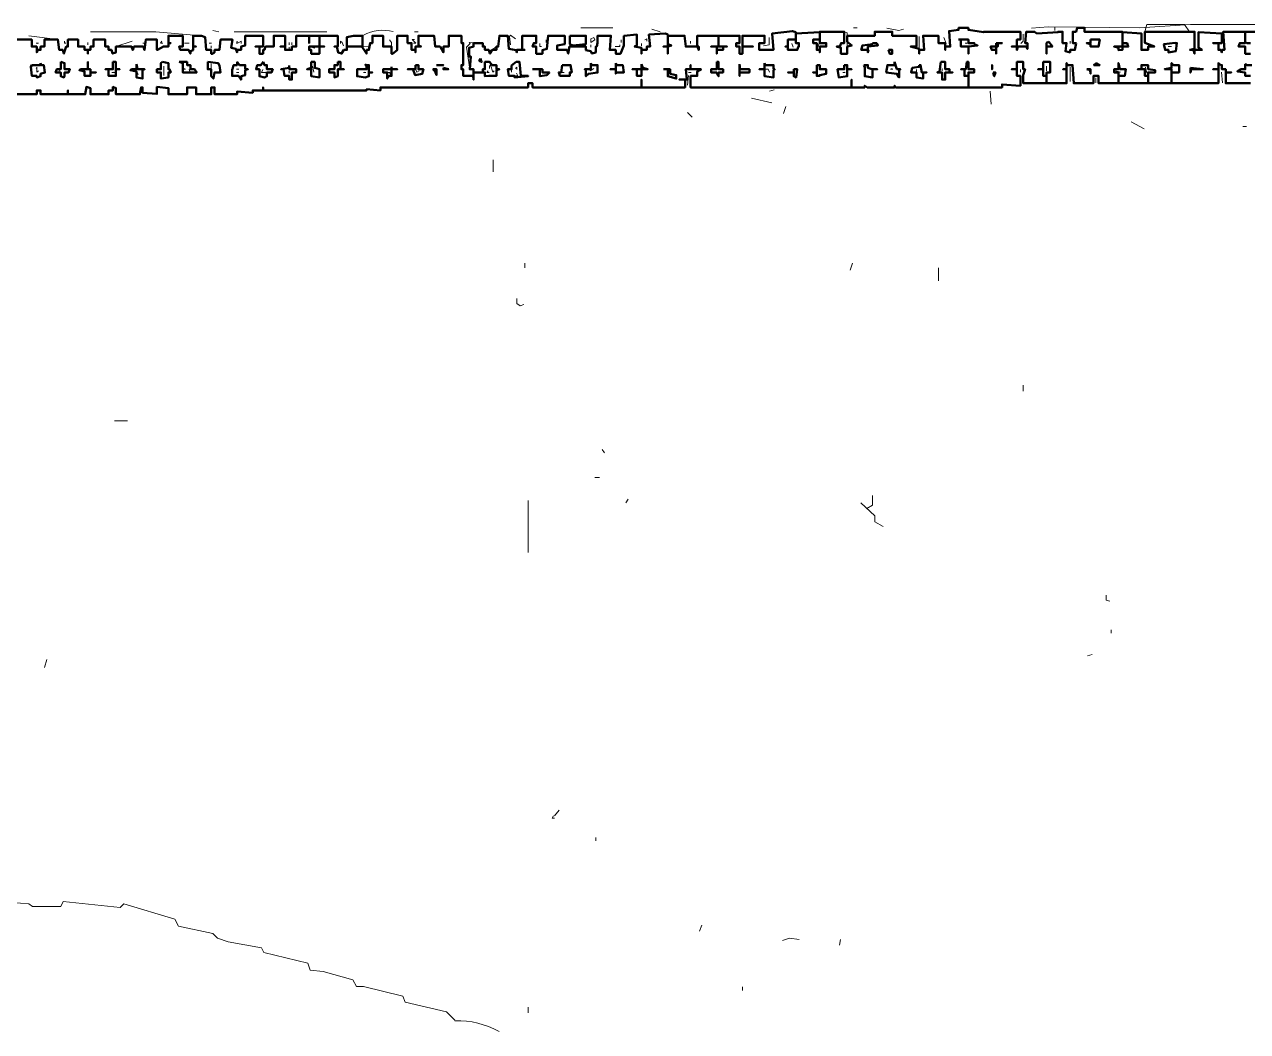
# Model space of a CAD drawing. Header units: metres. Extents: x 0.1 to 48.1, y 1.3 to 34.5.
# Drawn here: x 22.83 to 29.68, y 28.75 to 34.39 of the extents above; entities that cross this region are included whole.
import ezdxf

# ---------------------------------------------------------------- set-up
doc = ezdxf.new("R2010")
doc.units = ezdxf.units.M
for name, color, linetype, lineweight in [('P2D_GRAMMES', 7, 'Continuous', 18), ('P2D_MIKRA', 8, 'Continuous', 13), ('P2D_TOIXOI', 7, 'Continuous', 50), ('P2D_TOXA', 7, 'Continuous', 18)]:
    doc.layers.add(name, color=color, linetype=linetype, lineweight=lineweight)

msp = doc.modelspace()

# ---------------------------------------------------------------- linework, layer by layer
at = {"layer": 'P2D_GRAMMES'}
for p, q in [((24.00034, 34.35281), (24.518979, 34.35281)), ((25.941911, 34.373889), (26.12144, 34.373889)), ((22.850026, 34.330647), (23.012932, 34.309199)), ((23.428508, 34.299974), (23.337319, 34.270121)), ((24.71988, 34.330647), (24.71988, 34.306623)), ((24.71988, 34.270121), (24.75794, 34.26792)), ((25.446545, 34.25086), (25.469515, 34.270121)), ((25.48363, 34.305072), (25.482187, 34.291932)), ((25.330183, 34.104912), (25.316885, 34.104912)), ((26.899398, 33.980812), (27.012435, 33.954215)), ((25.64723, 31.726728), (25.64723, 31.434162))]:
    msp.add_line(p, q, dxfattribs=at)
for points in [[(23.195785, 34.35281), (23.561492, 34.35281), (23.817487, 34.330647)], [(27.418633, 34.35281), (27.435431, 34.346518), (27.435431, 34.253429)], [(28.468613, 34.373115), (28.561702, 34.379764), (29.073691, 34.373889), (29.359607, 34.393698), (29.971335, 34.393698)], [(29.352958, 34.35281), (29.326361, 34.393698), (29.113586, 34.393698), (29.103915, 34.35281)], [(23.488351, 34.28979), (23.495, 34.28979), (23.488351, 34.28979)], [(25.320209, 34.142654), (25.302819, 34.266728), (25.323534, 34.286675), (25.316885, 34.293325), (25.393129, 34.28979)], [(27.577443, 31.753325), (27.577443, 31.700131), (27.545828, 31.681235)], [(27.511126, 31.713429), (27.589966, 31.640288), (27.589966, 31.607042), (27.637461, 31.580445)], [(22.756937, 29.472644), (22.850026, 29.465995), (22.869974, 29.451282), (23.029555, 29.451282), (23.042853, 29.479293), (23.362016, 29.446047), (23.381963, 29.465995), (23.66788, 29.379555), (23.687827, 29.33966), (23.880654, 29.299764), (23.907251, 29.273168), (23.967094, 29.25322), (24.153272, 29.219974), (24.166571, 29.193377), (24.412592, 29.133534), (24.42589, 29.093639), (24.499031, 29.08699), (24.665262, 29.040445), (24.685209, 29.001851), (24.725105, 29.001851), (24.944529, 28.947356), (24.957827, 28.91411), (25.19055, 28.860916), (25.237094, 28.814372)], [(27.072277, 29.259869), (27.112173, 29.273168), (27.165366, 29.266518), (27.165366, 29.266518)]]:
    msp.add_lwpolyline(points, dxfattribs=at)
at = {"layer": 'P2D_MIKRA'}
for p, q in [((23.880654, 34.359817), (23.913901, 34.353168)), ((25.011021, 34.35281), (25.030969, 34.35281)), ((26.340864, 34.366466), (26.387408, 34.353168)), ((27.47123, 34.373889), (27.491178, 34.373889)), ((28.598471, 34.379764), (28.598471, 34.359817)), ((29.38176, 34.339869), (29.38176, 34.293325)), ((23.181024, 34.293325), (23.181024, 34.280026)), ((23.860707, 34.28979), (23.874005, 34.28979)), ((23.871896, 34.273377), (23.871896, 34.260079)), ((24.309333, 34.293325), (24.309333, 34.280026)), ((24.323629, 34.293325), (24.323629, 34.280026)), ((25.748902, 34.306623), (25.748902, 34.293325)), ((25.880564, 34.299974), (25.880564, 34.286675)), ((25.998291, 34.280026), (25.998291, 34.266728)), ((26.167984, 34.306623), (26.167984, 34.293325)), ((26.282082, 34.286675), (26.282082, 34.273377)), ((27.125471, 34.286675), (27.13212, 34.266728)), ((27.838727, 34.326571), (27.838727, 34.260079)), ((27.976571, 34.319921), (27.989869, 34.286675)), ((29.233272, 34.270121), (29.25322, 34.270121)), ((24.432539, 34.266728), (24.452487, 34.260079)), ((23.448455, 34.140393), (23.461754, 34.113796)), ((23.606462, 34.147042), (23.606462, 34.107147)), ((24.013639, 34.142654), (24.026937, 34.142654)), ((24.309333, 34.133743), (24.309333, 34.120445)), ((24.439188, 34.16034), (24.445838, 34.127094)), ((25.555081, 34.140393), (25.555081, 34.127094)), ((26.015052, 34.147042), (25.995105, 34.133743)), ((27.822982, 34.140393), (27.822982, 34.120445)), ((28.552717, 34.16034), (28.552717, 34.133743)), ((28.683985, 34.153691), (28.683985, 34.073901)), ((28.940707, 34.133743), (28.967304, 34.127094)), ((29.106937, 34.153691), (29.113586, 34.120445)), ((24.013639, 34.125013), (24.026937, 34.125013)), ((26.54699, 34.107147), (26.54034, 34.053953)), ((26.54699, 34.125013), (26.560288, 34.125013)), ((28.828335, 34.093848), (28.828335, 34.067251)), ((29.532487, 34.127094), (29.539136, 34.067251)), ((27.025733, 34.027356), (26.999136, 34.020707)), ((28.23589, 34.020707), (28.242539, 33.947565)), ((27.092225, 33.934267), (27.078927, 33.894372)), ((26.54034, 33.901021), (26.566937, 33.874424)), ((29.027147, 33.847827), (29.100288, 33.807932)), ((29.652173, 33.822154), (29.67212, 33.822154)), ((25.451611, 33.635052), (25.451611, 33.56856)), ((25.62829, 33.056571), (25.62829, 33.029974)), ((27.464581, 33.056571), (27.451283, 33.016675)), ((27.946764, 33.029974), (27.946764, 32.956832)), ((28.421652, 32.371702), (28.421652, 32.338455)), ((23.32877, 32.173095), (23.401911, 32.173095)), ((26.061597, 32.012644), (26.074895, 31.992696)), ((26.021702, 31.854171), (26.048298, 31.854171)), ((26.20788, 31.733377), (26.194581, 31.713429)), ((28.91411, 31.001963), (28.91411, 30.982016)), ((28.807723, 30.86233), (28.781126, 30.855681)), ((22.949764, 30.835733), (22.936466, 30.789188)), ((25.822225, 29.991283), (25.795628, 29.958037)), ((26.026191, 29.838351), (26.026191, 29.818403)), ((26.620131, 29.346309), (26.606832, 29.313063)), ((27.398089, 29.266518), (27.39144, 29.233272)), ((26.847833, 29.00055), (26.847833, 28.980602)), ((25.64723, 28.887513), (25.64723, 28.854267))]:
    msp.add_line(p, q, dxfattribs=at)
for points in [[(27.657408, 34.373115), (27.723901, 34.359817), (27.750497, 34.366466)], [(28.421652, 34.339869), (28.421652, 34.299974), (28.40877, 34.286675)], [(22.896571, 34.286675), (22.90322, 34.28979), (22.889921, 34.28979)], [(23.594738, 34.299974), (23.588089, 34.28979), (23.601387, 34.28979)], [(24.013639, 34.293325), (24.016572, 34.299974), (24.016572, 34.286675)], [(24.013639, 34.286675), (24.026937, 34.293325), (24.038621, 34.299974), (24.038621, 34.286675)], [(24.612068, 34.273377), (24.605419, 34.293325), (24.596395, 34.299974), (24.596395, 34.286675)], [(24.871387, 34.306623), (24.882541, 34.293325), (24.882541, 34.260079)], [(25.011021, 34.309199), (24.997723, 34.309199), (25.01767, 34.28979), (25.004372, 34.28979)], [(25.576204, 34.313272), (25.549607, 34.33322), (25.542958, 34.326571), (25.549607, 34.280026)], [(25.713436, 34.286675), (25.713436, 34.270121), (25.722487, 34.270121)], [(26.161995, 34.280026), (26.161995, 34.270121), (26.134738, 34.270121)], [(26.300969, 34.306623), (26.312051, 34.313272), (26.312051, 34.299974)], [(26.558131, 34.299974), (26.558131, 34.286675), (26.558131, 34.299974)], [(26.997528, 34.319921), (26.997528, 34.280026), (26.96589, 34.273377)], [(27.298351, 34.28979), (27.278403, 34.28979), (27.271754, 34.266728)], [(28.102906, 34.286675), (28.096257, 34.28979), (28.109555, 34.28979)], [(28.683985, 34.299974), (28.683985, 34.286675), (28.683985, 34.299974)], [(24.309333, 34.266728), (24.309333, 34.253429), (24.309333, 34.266728)], [(22.889921, 34.147042), (22.894354, 34.153691), (22.894354, 34.127094), (22.90322, 34.133743)], [(23.022906, 34.140393), (23.016257, 34.125013), (23.029555, 34.125013)], [(23.606462, 34.147042), (23.606462, 34.16034), (23.606462, 34.147042)], [(23.721073, 34.147042), (23.714424, 34.142654), (23.727723, 34.142654)], [(23.74767, 34.140393), (23.754319, 34.125013), (23.741021, 34.125013)], [(23.871896, 34.113796), (23.871896, 34.173639), (23.871896, 34.16034)], [(24.159921, 34.140393), (24.153272, 34.125013), (24.179869, 34.125013), (24.17322, 34.127094)], [(25.01767, 34.140393), (25.024319, 34.127094), (25.037618, 34.133743)], [(25.423272, 34.133743), (25.416623, 34.125013), (25.429921, 34.125013)], [(25.456518, 34.133743), (25.449869, 34.127094), (25.436571, 34.16699), (25.431861, 34.16034), (25.431861, 34.147042)], [(25.576204, 34.147042), (25.584956, 34.153691), (25.584956, 34.140393)], [(26.979188, 34.142654), (26.992487, 34.142654), (26.999136, 34.127094)], [(27.684005, 34.147042), (27.690654, 34.142654), (27.677356, 34.142654)], [(27.967282, 34.147042), (27.967282, 34.133743), (27.967282, 34.147042)], [(28.405754, 34.140393), (28.405754, 34.127094), (28.405754, 34.140393)], [(23.32212, 34.127094), (23.32877, 34.125013), (23.315471, 34.125013)], [(24.731754, 34.127094), (24.738403, 34.125013), (24.725105, 34.125013)], [(24.85144, 34.125013), (24.871387, 34.125013), (24.878037, 34.113796)], [(25.582853, 34.120445), (25.589503, 34.104912), (25.576204, 34.104912)], [(25.842173, 34.127094), (25.835524, 34.125013), (25.848822, 34.125013)], [(27.418037, 34.127094), (27.424686, 34.125013), (27.411387, 34.125013)], [(25.584956, 32.857094), (25.584956, 32.830497), (25.602801, 32.817199), (25.622749, 32.823848)], [(28.886035, 31.194791), (28.886035, 31.168194), (28.907461, 31.161545)], [(25.788979, 29.958037), (25.78233, 29.946498), (25.795628, 29.946498)]]:
    msp.add_lwpolyline(points, dxfattribs=at)
for points in [[(23.050206, 34.28979), (23.056152, 34.28979), (23.049503, 34.293325), (23.050206, 34.299974)], [(23.721073, 34.28979), (23.74767, 34.28979)], [(25.998291, 34.293325), (25.998291, 34.313272), (26.015052, 34.319921), (26.021702, 34.306623)]]:
    msp.add_lwpolyline(points, close=True, dxfattribs=at)
at = {"layer": 'P2D_TOIXOI'}
for points in [[(29.694497, 34.229304), (29.666319, 34.229304), (29.666319, 34.229304), (29.666319, 34.229304), (29.666319, 34.270121), (29.628901, 34.270121), (29.63555, 34.28979), (29.666319, 34.28979), (29.666319, 34.35281), (29.631804, 34.35281), (29.631804, 34.35281), (29.542461, 34.35281), (29.54911, 34.25086), (29.53542, 34.25086), (29.53542, 34.236806), (29.529162, 34.25086), (29.515286, 34.25086), (29.515286, 34.28979), (29.485995, 34.28979), (29.485995, 34.28979), (29.53542, 34.28979), (29.53542, 34.343194), (29.403532, 34.349843), (29.403532, 34.263403), (29.422775, 34.25086), (29.38176, 34.25086), (29.38176, 34.230157), (29.37623, 34.25086), (29.356283, 34.25086), (29.38176, 34.256754), (29.38176, 34.35281), (29.103915, 34.35281), (29.103915, 34.29), (29.156806, 34.270121), (29.121265, 34.270121), (29.121265, 34.25086), (29.083665, 34.25086), (29.083665, 34.28979), (29.083665, 34.28979), (29.083665, 34.343194), (28.978088, 34.349843), (28.978088, 34.28979), (29.003874, 34.28979), (29.010524, 34.270121), (28.978088, 34.270121), (28.978088, 34.25086), (28.977277, 34.25086), (28.955059, 34.250105), (28.955059, 34.263403), (28.930899, 34.270052), (28.930899, 34.270121), (28.978088, 34.270121), (28.978088, 34.35281), (28.828335, 34.35281), (28.828335, 34.35281), (28.764395, 34.35281), (28.764395, 34.373889), (28.724607, 34.373889), (28.717958, 34.35281), (28.699289, 34.35281), (28.699289, 34.28979), (28.717958, 34.28979), (28.711309, 34.25086), (28.683985, 34.25086), (28.683985, 34.236806), (28.658115, 34.243455), (28.664764, 34.28979), (28.642416, 34.28979), (28.642416, 34.35281), (28.61727, 34.35281), (28.61727, 34.349843), (28.498534, 34.343194), (28.485236, 34.35281), (28.438691, 34.35281), (28.432042, 34.28979), (28.44534, 34.28979), (28.44534, 34.256754), (28.438691, 34.270121), (28.392147, 34.270121), (28.386084, 34.250105), (28.386084, 34.270121), (28.356684, 34.270121), (28.356684, 34.270121), (28.386084, 34.270121), (28.386084, 34.309199), (28.405754, 34.309199), (28.405754, 34.35281), (28.199385, 34.35281), (28.199385, 34.349843), (28.114244, 34.363141), (28.114244, 34.373889), (28.059686, 34.373889), (28.059686, 34.363141), (28.006492, 34.356492), (28.013141, 34.270121), (27.984455, 34.270121), (27.984455, 34.25086), (27.984455, 34.25086), (27.984455, 34.28979), (27.946764, 34.28979), (27.946764, 34.330647), (27.860209, 34.330647), (27.866859, 34.25086), (27.838727, 34.25086), (27.838727, 34.229304), (27.838727, 34.229304), (27.838727, 34.256754), (27.790415, 34.270052), (27.790415, 34.270121), (27.822982, 34.270121), (27.822982, 34.330647), (27.687564, 34.330647), (27.687564, 34.35281), (27.589966, 34.35281), (27.589966, 34.330647), (27.435431, 34.330647), (27.435431, 34.296649), (27.461257, 34.276702), (27.435431, 34.270052), (27.435431, 34.229304), (27.400305, 34.229304), (27.400305, 34.263403), (27.375684, 34.270052), (27.375684, 34.270121), (27.394764, 34.270121), (27.401414, 34.28979), (27.418633, 34.28979), (27.418633, 34.35281), (27.281174, 34.35281), (27.281174, 34.28979), (27.317744, 34.28979), (27.317744, 34.270121), (27.317744, 34.270121), (27.317744, 34.270121), (27.281174, 34.270121), (27.281174, 34.236806), (27.281728, 34.25086), (27.265026, 34.25086), (27.265026, 34.28979), (27.244682, 34.28979), (27.244682, 34.309199), (27.281174, 34.309199), (27.281174, 34.349843), (27.146773, 34.343194), (27.146773, 34.28979), (27.16446, 34.28979), (27.16446, 34.270121), (27.162042, 34.270121), (27.155393, 34.25086), (27.103608, 34.25086), (27.103608, 34.25086), (27.103608, 34.25086), (27.103608, 34.270052), (27.088901, 34.270121), (27.103608, 34.270121), (27.103608, 34.309199), (27.146773, 34.309199), (27.146773, 34.349843), (27.128796, 34.356492), (27.015759, 34.343194), (27.022408, 34.25086), (26.94224, 34.25086), (26.94224, 34.28979), (26.972049, 34.28979), (26.972049, 34.330647), (26.847833, 34.330647), (26.847833, 34.270121), (26.907648, 34.270121), (26.907648, 34.270121), (26.847833, 34.270121), (26.847833, 34.229304), (26.832447, 34.229304), (26.832447, 34.270121), (26.813291, 34.270121), (26.813291, 34.28979), (26.832447, 34.28979), (26.832447, 34.330647), (26.714235, 34.330647), (26.714235, 34.270121), (26.762351, 34.270121), (26.762351, 34.270121), (26.739447, 34.270121), (26.739447, 34.25086), (26.704466, 34.25086), (26.704466, 34.229304), (26.704466, 34.229304), (26.704466, 34.270121), (26.67266, 34.270121), (26.67266, 34.270121), (26.714235, 34.270121), (26.714235, 34.330647), (26.595363, 34.330647), (26.595363, 34.270121), (26.603508, 34.270121), (26.603508, 34.250105), (26.596859, 34.270121), (26.558131, 34.270121), (26.558131, 34.270121), (26.530366, 34.270121), (26.523717, 34.330647), (26.43025, 34.330647), (26.43025, 34.283351), (26.450576, 34.276702), (26.43025, 34.270052), (26.43025, 34.229304), (26.43025, 34.229304), (26.43025, 34.270121), (26.405104, 34.270121), (26.405104, 34.270121), (26.43025, 34.270121), (26.43025, 34.336545), (26.41733, 34.343194), (26.324241, 34.336545), (26.33089, 34.270121), (26.312051, 34.270121), (26.312051, 34.25086), (26.282082, 34.25086), (26.282082, 34.229304), (26.282082, 34.229304), (26.282082, 34.263403), (26.24445, 34.270052), (26.257162, 34.276702), (26.257162, 34.336545), (26.184607, 34.329895), (26.184607, 34.276702), (26.16466, 34.229304), (26.138063, 34.229304), (26.138859, 34.243455), (26.138859, 34.25086), (26.104817, 34.25086), (26.111466, 34.330647), (26.036438, 34.330647), (26.036438, 34.29), (26.031675, 34.270121), (26.026191, 34.270121), (26.026191, 34.236806), (26.005079, 34.230157), (25.998429, 34.243455), (25.971104, 34.250105), (25.971104, 34.270121), (25.878743, 34.270121), (25.872094, 34.230157), (25.865445, 34.25086), (25.811045, 34.25086), (25.811045, 34.276702), (25.85291, 34.283351), (25.85291, 34.330647), (25.759058, 34.330647), (25.752408, 34.256754), (25.727343, 34.250105), (25.727343, 34.229304), (25.692753, 34.229304), (25.692753, 34.270121), (25.672618, 34.270121), (25.679267, 34.28979), (25.692753, 34.28979), (25.692753, 34.330647), (25.614823, 34.330647), (25.614823, 34.25086), (25.62829, 34.25086), (25.62829, 34.25086), (25.584956, 34.25086), (25.584956, 34.236806), (25.579529, 34.250105), (25.539634, 34.256754), (25.532984, 34.330647), (25.48644, 34.330647), (25.479791, 34.270121), (25.469515, 34.270121), (25.469515, 34.25086), (25.446545, 34.25086), (25.433246, 34.230157), (25.426597, 34.25086), (25.405609, 34.25086), (25.405609, 34.270121), (25.393129, 34.270121), (25.393129, 34.28979), (25.34172, 34.28979), (25.34172, 34.270052), (25.317043, 34.263403), (25.317043, 34.213503), (25.326859, 34.213503), (25.320209, 34.142654), (25.34172, 34.142654), (25.34172, 34.125013), (25.393129, 34.125013), (25.393129, 34.142654), (25.405609, 34.142654), (25.405609, 34.183524), (25.431861, 34.183524), (25.431861, 34.183613), (25.446545, 34.165763), (25.469515, 34.165763), (25.469515, 34.142654), (25.48644, 34.142654), (25.469515, 34.137068), (25.469515, 34.104912), (25.451611, 34.104912), (25.451611, 34.104912), (25.426597, 34.104912), (25.405609, 34.103822), (25.405609, 34.125013), (25.34172, 34.125013), (25.34172, 34.083874), (25.340157, 34.104912), (25.284094, 34.104912), (25.284094, 34.125013), (25.284094, 34.125013), (25.284094, 34.142654), (25.273665, 34.142654), (25.273665, 34.165763), (25.284094, 34.165763), (25.284094, 34.213503), (25.284094, 34.213503), (25.284094, 34.270121), (25.284094, 34.270121), (25.284094, 34.28979), (25.273665, 34.28979), (25.273665, 34.330647), (25.202856, 34.330647), (25.202856, 34.270121), (25.202856, 34.270121), (25.202856, 34.270121), (25.172753, 34.270121), (25.172753, 34.236806), (25.153979, 34.270121), (25.127382, 34.270121), (25.120733, 34.330647), (25.094136, 34.330647), (25.094136, 34.330647), (25.032631, 34.330647), (25.032631, 34.276702), (25.047592, 34.270121), (25.015395, 34.270121), (25.015395, 34.236806), (25.014346, 34.25086), (24.994398, 34.25086), (24.994398, 34.28979), (24.971531, 34.28979), (24.971531, 34.330647), (24.913721, 34.330647), (24.913721, 34.250105), (24.88801, 34.229304), (24.882541, 34.229304), (24.882541, 34.270121), (24.83493, 34.270121), (24.83493, 34.330647), (24.774974, 34.330647), (24.774974, 34.28979), (24.761675, 34.28979), (24.755026, 34.25086), (24.742493, 34.25086), (24.742493, 34.230157), (24.715131, 34.270121), (24.632088, 34.270121), (24.632088, 34.25086), (24.615393, 34.25086), (24.602094, 34.230157), (24.582147, 34.236806), (24.575497, 34.270121), (24.562322, 34.270121), (24.562322, 34.270121), (24.580953, 34.270121), (24.580953, 34.330647), (24.478289, 34.330647), (24.478289, 34.270121), (24.50557, 34.270121), (24.50557, 34.270121), (24.478289, 34.270121), (24.478289, 34.229304), (24.432223, 34.229304), (24.432223, 34.25086), (24.420167, 34.25086), (24.420167, 34.270121), (24.478289, 34.270121), (24.478289, 34.330647), (24.420167, 34.330647), (24.420167, 34.28979), (24.420167, 34.28979), (24.420167, 34.330647), (24.348023, 34.330647), (24.348023, 34.270121), (24.323629, 34.270121), (24.323629, 34.25086), (24.285518, 34.25086), (24.285518, 34.270121), (24.259532, 34.270121), (24.259532, 34.270121), (24.285518, 34.270121), (24.285518, 34.330647), (24.221635, 34.330647), (24.221635, 34.270121), (24.176545, 34.270121), (24.169895, 34.25086), (24.161818, 34.25086), (24.161818, 34.229304), (24.142121, 34.229304), (24.142121, 34.270121), (24.119512, 34.270121), (24.119512, 34.270121), (24.161818, 34.270121), (24.161818, 34.330647), (24.061877, 34.330647), (24.061877, 34.276702), (24.038621, 34.270052), (24.038621, 34.25086), (24.016572, 34.25086), (24.016572, 34.236806), (24.010314, 34.256754), (23.983717, 34.263403), (23.990366, 34.309199), (23.923874, 34.309199), (23.917225, 34.25086), (23.890628, 34.25086), (23.890628, 34.236806), (23.87733, 34.229304), (23.871896, 34.229304), (23.871896, 34.25086), (23.844084, 34.25086), (23.837435, 34.323246), (23.817487, 34.330647), (23.769528, 34.330647), (23.769528, 34.270121), (23.787185, 34.270121), (23.787185, 34.270121), (23.769528, 34.270121), (23.769528, 34.250105), (23.754957, 34.243455), (23.754957, 34.230157), (23.744346, 34.25086), (23.697801, 34.25086), (23.691152, 34.270121), (23.711864, 34.270121), (23.711864, 34.330647), (23.632028, 34.330647), (23.632028, 34.29), (23.644607, 34.28979), (23.632028, 34.28979), (23.632028, 34.270121), (23.604712, 34.270121), (23.571466, 34.25086), (23.567191, 34.25086), (23.567191, 34.309199), (23.504974, 34.309199), (23.498325, 34.250105), (23.491675, 34.270121), (23.438482, 34.270121), (23.431832, 34.250105), (23.425183, 34.270121), (23.355025, 34.270121), (23.355025, 34.270121), (23.337319, 34.270121), (23.337319, 34.236806), (23.318796, 34.230157), (23.312147, 34.25086), (23.296521, 34.25086), (23.296521, 34.270121), (23.277921, 34.270121), (23.277921, 34.309199), (23.212408, 34.309199), (23.212408, 34.270121), (23.194642, 34.270121), (23.194642, 34.25086), (23.181024, 34.25086), (23.181024, 34.229304), (23.181024, 34.229304), (23.181024, 34.25086), (23.161772, 34.25086), (23.161772, 34.270121), (23.12522, 34.270121), (23.12522, 34.309199), (23.06858, 34.309199), (23.06858, 34.270121), (23.059476, 34.270121), (23.046178, 34.230157), (23.039529, 34.25086), (23.019581, 34.25086), (23.012932, 34.309199), (22.936617, 34.309199), (22.936617, 34.270121), (22.915576, 34.270121), (22.915576, 34.25086), (22.899895, 34.25086), (22.894354, 34.236806), (22.894354, 34.270121), (22.866174, 34.270121), (22.866174, 34.309199), (22.778614, 34.309199)], [(29.808429, 34.35281), (29.666319, 34.35281), (29.666319, 34.296649), (29.675445, 34.28979), (29.694497, 34.28979)], [(22.778614, 34.002458), (22.894354, 34.002458), (22.894354, 34.023907), (22.915576, 34.023907), (22.915576, 34.002458), (23.06858, 34.002458), (23.06858, 34.023907), (23.06858, 34.023907), (23.06858, 34.002458), (23.165864, 34.002458), (23.172513, 34.043979), (23.194642, 34.03733), (23.194642, 34.002458), (23.296521, 34.002458), (23.296521, 34.023907), (23.321112, 34.023907), (23.321112, 34.043979), (23.337319, 34.03733), (23.337319, 34.002458), (23.471728, 34.002458), (23.478377, 34.040578), (23.487316, 34.040578), (23.487316, 34.010733), (23.567191, 34.004084), (23.567191, 34.043979), (23.632028, 34.03733), (23.632028, 34.002458), (23.736412, 34.002458), (23.736412, 34.040578), (23.769528, 34.040578), (23.769528, 34.040578), (23.787185, 34.040578), (23.787185, 34.002458), (23.871896, 34.002458), (23.871896, 34.040578), (23.890628, 34.040578), (23.890628, 34.002458), (24.016572, 34.002458), (24.016572, 34.017382), (24.104603, 34.010733), (24.104603, 34.023907), (24.161818, 34.023907), (24.161818, 34.040578), (24.161818, 34.040578), (24.161818, 34.023907), (24.420167, 34.023907), (24.420167, 34.023907), (24.742493, 34.023907), (24.742493, 34.030681), (24.82001, 34.024031), (24.82001, 34.040578), (25.64723, 34.040578), (25.64723, 34.063827), (25.672318, 34.063827), (25.672318, 34.040578), (26.282082, 34.040578), (26.282082, 34.084343), (26.282082, 34.084343), (26.282082, 34.040578), (26.52674, 34.040578), (26.52674, 34.084343), (26.494627, 34.084343), (26.494627, 34.084343), (26.537016, 34.084343), (26.530366, 34.142654), (26.558131, 34.142654), (26.558131, 34.165763), (26.558131, 34.165763), (26.558131, 34.142654), (26.616806, 34.142654), (26.595363, 34.130419), (26.595363, 34.104912), (26.595363, 34.104912), (26.595363, 34.104912), (26.558131, 34.104912), (26.558131, 34.040578), (27.459927, 34.040578), (27.459927, 34.083874), (27.459927, 34.077225), (27.459927, 34.040578), (27.53396, 34.040578), (27.53396, 34.050628), (27.547696, 34.040578), (27.701108, 34.040578), (27.701108, 34.050628), (27.707277, 34.040578), (27.74745, 34.040578), (27.74745, 34.040578), (27.984455, 34.040578), (27.984455, 34.040578), (28.114244, 34.040578), (28.114244, 34.104912), (28.092327, 34.104912), (28.092327, 34.125013), (28.092327, 34.125013), (28.092327, 34.142654), (28.072984, 34.142654), (28.072984, 34.142654), (28.099581, 34.142654), (28.10623, 34.183524), (28.114244, 34.183524), (28.114244, 34.142654), (28.147234, 34.142654), (28.147234, 34.125013), (28.114244, 34.125013), (28.114244, 34.040578), (28.303138, 34.040578), (28.303138, 34.057277), (28.405754, 34.050628), (28.405754, 34.104912), (28.386084, 34.104912), (28.386084, 34.142654), (28.356684, 34.142654), (28.356684, 34.142654), (28.386084, 34.142654), (28.386084, 34.183524), (28.421652, 34.183524), (28.421652, 34.142654), (28.432042, 34.142654), (28.421652, 34.110471), (28.421652, 34.063827), (28.552717, 34.063827), (28.552717, 34.104912), (28.533812, 34.104912), (28.533812, 34.142654), (28.505183, 34.142654), (28.505183, 34.142654), (28.533812, 34.142654), (28.533812, 34.183524), (28.573396, 34.183524), (28.573396, 34.142654), (28.573396, 34.142654), (28.573396, 34.125013), (28.552717, 34.125013), (28.552717, 34.063827), (28.664966, 34.063827), (28.664966, 34.142654), (28.644817, 34.142654), (28.664966, 34.143717), (28.664966, 34.176963), (28.671414, 34.165763), (28.69801, 34.165763), (28.70466, 34.063827), (28.81548, 34.063827), (28.81548, 34.104912), (28.844426, 34.104912), (28.844426, 34.063827), (28.955059, 34.063827), (28.955059, 34.125013), (28.930899, 34.125013), (28.930899, 34.142654), (28.955059, 34.142654), (28.955059, 34.176963), (28.963979, 34.142654), (28.997225, 34.142654), (28.990576, 34.104912), (28.955059, 34.104912), (28.955059, 34.063827), (29.121265, 34.063827), (29.121265, 34.104912), (29.103915, 34.104912), (29.103915, 34.142654), (29.063717, 34.142654), (29.083665, 34.143717), (29.083665, 34.165763), (29.121265, 34.165763), (29.121265, 34.143717), (29.161239, 34.137068), (29.161239, 34.125013), (29.121265, 34.125013), (29.121265, 34.063827), (29.253528, 34.063827), (29.253528, 34.142654), (29.214433, 34.142654), (29.214433, 34.143717), (29.253528, 34.150366), (29.253528, 34.176963), (29.263194, 34.165763), (29.295451, 34.165763), (29.295451, 34.125013), (29.253528, 34.125013), (29.253528, 34.063827), (29.515286, 34.063827), (29.515286, 34.142654), (29.485995, 34.142654), (29.485995, 34.142654), (29.515286, 34.142654), (29.515286, 34.176963), (29.529162, 34.165763), (29.53542, 34.165763), (29.53542, 34.142654), (29.556392, 34.142654), (29.556392, 34.125013), (29.587343, 34.125013), (29.587343, 34.125013), (29.556392, 34.125013), (29.556392, 34.063827), (29.694497, 34.063827)], [(29.694497, 34.104912), (29.666319, 34.104912), (29.666319, 34.12377), (29.622251, 34.130419), (29.642199, 34.142654), (29.666319, 34.142654), (29.666319, 34.170314), (29.675445, 34.165763), (29.702042, 34.165763)]]:
    msp.add_lwpolyline(points, dxfattribs=at)
for points in [[(24.668586, 34.330647), (24.632088, 34.323246), (24.632088, 34.270121), (24.71988, 34.270121), (24.71988, 34.330647)], [(25.880564, 34.330647), (25.880564, 34.283351), (25.898691, 34.276702), (25.971104, 34.283351), (25.971104, 34.330647)], [(27.577443, 34.28979), (27.60089, 34.28979), (27.607539, 34.276702), (27.551928, 34.270052), (27.551928, 34.236806), (27.554346, 34.25086), (27.51445, 34.25086), (27.521099, 34.276702), (27.577443, 34.283351)], [(28.059686, 34.309199), (28.114244, 34.309199), (28.114244, 34.28979), (28.147234, 34.28979), (28.147234, 34.283351), (28.166073, 34.276702), (28.114244, 34.270052), (28.114244, 34.229304), (28.114244, 34.229304), (28.114244, 34.270121), (28.072984, 34.270121), (28.072984, 34.309199), (28.059686, 34.309199)], [(28.269595, 34.28979), (28.303138, 34.28979), (28.303138, 34.28979), (28.27911, 34.28979), (28.27911, 34.270121), (28.269595, 34.270121), (28.269595, 34.229304), (28.269595, 34.229304), (28.269595, 34.25086), (28.245864, 34.25086), (28.239215, 34.270121), (28.269595, 34.270121)], [(28.565026, 34.296649), (28.584974, 34.270121), (28.552717, 34.270121), (28.552717, 34.229304), (28.552717, 34.229304), (28.552717, 34.29)], [(28.799411, 34.309199), (28.850942, 34.309199), (28.844293, 34.270121), (28.799411, 34.270121), (28.799411, 34.283351), (28.777801, 34.28979), (28.799411, 34.28979)], [(29.272946, 34.28979), (29.283141, 34.28979), (29.276492, 34.243455), (29.235489, 34.236806), (29.235489, 34.25086), (29.216649, 34.25086), (29.21, 34.283351), (29.272946, 34.29)], [(25.380052, 34.20356), (25.386702, 34.183613), (25.373403, 34.190262)], [(27.667382, 34.25086), (27.687564, 34.25086), (27.687564, 34.229304), (27.674031, 34.229304)], [(22.915576, 34.176963), (22.919843, 34.165763), (22.933141, 34.165763), (22.939791, 34.12377), (22.915576, 34.11712), (22.915576, 34.103822), (22.894354, 34.097173), (22.894354, 34.104912), (22.866649, 34.104912), (22.86, 34.157016), (22.866649, 34.165763), (22.915576, 34.165763)], [(23.028787, 34.183613), (23.050206, 34.176963), (23.050206, 34.142654), (23.079424, 34.142654), (23.072775, 34.125013), (23.050206, 34.125013), (23.050206, 34.103822), (23.046178, 34.097173), (23.028787, 34.103822), (23.028787, 34.125013), (22.999634, 34.125013), (23.006283, 34.142654), (23.028787, 34.142654)], [(23.181024, 34.183524), (23.181024, 34.183524), (23.181024, 34.142654), (23.194642, 34.142654), (23.194642, 34.125013), (23.225707, 34.125013), (23.225707, 34.125013), (23.194642, 34.125013), (23.194642, 34.104912), (23.161772, 34.104912), (23.161772, 34.130419), (23.132618, 34.137068), (23.139267, 34.142654), (23.181024, 34.142654)], [(23.321112, 34.183524), (23.337319, 34.183524), (23.337319, 34.143717), (23.358691, 34.142654), (23.337319, 34.142654), (23.337319, 34.104912), (23.296521, 34.104912), (23.296521, 34.143717), (23.278901, 34.142654), (23.321112, 34.142654)], [(23.452413, 34.170314), (23.458429, 34.142654), (23.498325, 34.142654), (23.487316, 34.137068), (23.487316, 34.090524), (23.452413, 34.097173), (23.452413, 34.130419), (23.418534, 34.137068), (23.425183, 34.142654), (23.452413, 34.142654)], [(23.598063, 34.183613), (23.632028, 34.176963), (23.632028, 34.142654), (23.637958, 34.142654), (23.644607, 34.125013), (23.632028, 34.125013), (23.632028, 34.097173), (23.589458, 34.090524), (23.589458, 34.125013), (23.567191, 34.125013), (23.567191, 34.142654), (23.589458, 34.142654), (23.589458, 34.176963)], [(23.691152, 34.183524), (23.736412, 34.183524), (23.736412, 34.165763), (23.754957, 34.165763), (23.754957, 34.142654), (23.777592, 34.142654), (23.79089, 34.125013), (23.769528, 34.125013), (23.769528, 34.125013), (23.711864, 34.125013), (23.711864, 34.176963)], [(23.851933, 34.183613), (23.910576, 34.176963), (23.917225, 34.163665), (23.923874, 34.125013), (23.890628, 34.125013), (23.883979, 34.090524), (23.871896, 34.103822), (23.871896, 34.142654), (23.851933, 34.142654), (23.851933, 34.142654), (23.851933, 34.142654)], [(24.016572, 34.183613), (24.030262, 34.165763), (24.061877, 34.165763), (24.061877, 34.142654), (24.076806, 34.142654), (24.061877, 34.137068), (24.061877, 34.110471), (24.038621, 34.103822), (24.038621, 34.083874), (24.023613, 34.104912), (23.988971, 34.104912), (23.988971, 34.142654), (23.990366, 34.142654), (23.997016, 34.165763), (24.016572, 34.165763)], [(24.163246, 34.183613), (24.169895, 34.165763), (24.184174, 34.165763), (24.184174, 34.142654), (24.21644, 34.142654), (24.209791, 34.125013), (24.184174, 34.125013), (24.184174, 34.103822), (24.169895, 34.097173), (24.142121, 34.103822), (24.142121, 34.142654), (24.123351, 34.142654), (24.13, 34.165763), (24.149948, 34.165763)], [(24.309333, 34.163665), (24.309529, 34.142654), (24.348023, 34.142654), (24.348023, 34.125013), (24.323629, 34.125013), (24.323629, 34.084343), (24.309333, 34.084343), (24.309333, 34.104912), (24.282932, 34.104912), (24.276283, 34.142654), (24.262984, 34.142654), (24.309333, 34.150366)], [(24.432223, 34.183524), (24.451985, 34.183524), (24.451985, 34.150366), (24.478289, 34.143717), (24.478289, 34.104912), (24.478289, 34.104912), (24.478289, 34.097173), (24.432223, 34.103822), (24.432223, 34.142654), (24.409267, 34.142654), (24.432223, 34.150366)], [(24.580953, 34.183524), (24.596395, 34.183524), (24.596395, 34.143717), (24.615393, 34.142654), (24.580953, 34.142654), (24.580953, 34.103822), (24.562322, 34.097173), (24.562322, 34.125013), (24.532162, 34.125013), (24.532162, 34.142654), (24.562322, 34.142654), (24.562322, 34.165763), (24.580953, 34.165763)], [(24.742493, 34.170314), (24.735079, 34.165763), (24.754956, 34.165763), (24.754956, 34.142654), (24.754956, 34.142654), (24.754956, 34.12377), (24.774974, 34.125013), (24.754956, 34.125013), (24.754956, 34.103822), (24.735079, 34.097173), (24.689301, 34.103822), (24.689301, 34.142654), (24.742493, 34.142654)], [(24.882541, 34.157016), (24.881361, 34.142654), (24.913721, 34.142654), (24.913721, 34.142654), (24.882541, 34.142654), (24.882541, 34.104912), (24.868063, 34.104912), (24.857893, 34.090524), (24.857893, 34.125013), (24.83493, 34.125013), (24.83493, 34.142654), (24.882541, 34.142654)], [(25.015395, 34.165763), (25.032631, 34.165763), (25.032631, 34.142654), (25.06089, 34.142654), (25.054241, 34.11712), (25.014346, 34.110471), (25.001047, 34.142654), (24.971531, 34.142654), (24.971531, 34.142654), (25.015395, 34.142654)], [(25.114084, 34.142654), (25.134031, 34.142654), (25.134031, 34.110471), (25.127382, 34.130419)], [(25.134031, 34.165763), (25.172753, 34.165763), (25.172753, 34.165763), (25.134031, 34.165763)], [(25.172753, 34.150366), (25.200524, 34.142654), (25.172753, 34.142654)], [(25.579529, 34.183524), (25.599476, 34.183524), (25.606126, 34.104912), (25.64723, 34.104912), (25.64723, 34.103822), (25.571284, 34.097173), (25.571284, 34.104912), (25.539634, 34.104912), (25.532984, 34.142654), (25.555081, 34.142654), (25.555081, 34.163665)], [(25.672318, 34.142654), (25.727343, 34.142654), (25.727343, 34.125013), (25.766515, 34.125013), (25.766515, 34.12377), (25.752408, 34.110471), (25.713436, 34.103822), (25.713436, 34.142654), (25.672318, 34.142654)], [(25.838848, 34.165763), (25.885393, 34.165763), (25.892042, 34.125013), (25.880564, 34.125013), (25.880564, 34.104912), (25.82555, 34.104912), (25.818901, 34.125013), (25.832199, 34.125013)], [(25.998291, 34.176963), (26.005079, 34.165763), (26.036438, 34.165763), (26.036438, 34.12377), (25.985131, 34.11712), (25.971104, 34.103822), (25.971104, 34.137068), (25.965183, 34.142654), (25.998291, 34.142654)], [(26.138859, 34.176963), (26.144712, 34.165763), (26.177958, 34.165763), (26.184607, 34.125013), (26.138063, 34.125013), (26.138859, 34.11712), (26.138859, 34.142654), (26.107476, 34.142654), (26.107476, 34.142654), (26.138859, 34.142654)], [(26.282082, 34.170314), (26.290995, 34.150366), (26.317592, 34.142654), (26.282082, 34.142654), (26.282082, 34.104912), (26.257162, 34.104912), (26.257162, 34.142654), (26.231152, 34.142654), (26.231152, 34.142654), (26.282082, 34.142654)], [(26.405104, 34.142654), (26.443262, 34.142654), (26.443262, 34.11712), (26.477173, 34.110471), (26.477173, 34.090524), (26.43025, 34.103822), (26.43025, 34.142654), (26.405104, 34.142654)], [(26.704466, 34.183524), (26.714235, 34.183524), (26.714235, 34.142654), (26.739447, 34.142654), (26.739447, 34.125013), (26.714235, 34.125013), (26.714235, 34.103822), (26.703246, 34.125013), (26.67266, 34.125013), (26.67266, 34.142654), (26.704466, 34.142654)], [(26.832447, 34.170314), (26.83623, 34.142654), (26.870707, 34.142654), (26.870707, 34.142654), (26.887099, 34.142654), (26.887099, 34.125013), (26.832447, 34.125013), (26.832447, 34.104912), (26.832447, 34.104912)], [(26.972049, 34.176963), (26.975864, 34.165763), (27.02321, 34.165763), (27.02321, 34.142654), (27.029058, 34.142654), (27.02321, 34.137068), (27.02321, 34.097173), (26.972049, 34.103822), (26.972049, 34.142654), (26.94224, 34.142654), (26.94224, 34.142654), (26.972049, 34.142654)], [(27.135491, 34.142654), (27.155393, 34.142654), (27.148743, 34.097173), (27.135491, 34.103822), (27.135491, 34.125013), (27.103608, 34.125013), (27.103608, 34.125013), (27.135491, 34.125013)], [(27.265026, 34.165763), (27.281174, 34.165763), (27.281174, 34.142654), (27.317744, 34.142654), (27.317744, 34.11712), (27.281174, 34.110471), (27.281174, 34.104912), (27.265026, 34.104912), (27.265026, 34.125013), (27.244682, 34.125013), (27.244682, 34.125013), (27.265026, 34.125013)], [(27.418633, 34.165763), (27.435431, 34.165763), (27.435431, 34.142654), (27.459927, 34.142654), (27.459927, 34.142654), (27.435431, 34.142654), (27.435431, 34.103822), (27.388115, 34.097173), (27.381466, 34.142654), (27.418633, 34.142654)], [(27.527749, 34.165763), (27.551928, 34.165763), (27.551928, 34.150366), (27.574293, 34.142654), (27.604215, 34.142654), (27.604215, 34.142654), (27.577443, 34.142654), (27.577443, 34.097173), (27.53396, 34.103822), (27.53396, 34.157016)], [(27.701108, 34.183613), (27.713927, 34.142654), (27.733874, 34.142654), (27.727067, 34.137068), (27.727067, 34.097173), (27.713927, 34.11712), (27.654084, 34.12377), (27.660733, 34.165763), (27.701108, 34.165763)], [(27.838727, 34.165763), (27.846911, 34.165763), (27.85356, 34.125013), (27.880157, 34.125013), (27.880157, 34.125013), (27.860874, 34.125013), (27.860874, 34.090524), (27.822982, 34.097173), (27.822982, 34.125013), (27.793717, 34.125013), (27.800366, 34.150366), (27.838727, 34.157016)], [(27.959948, 34.183524), (27.984455, 34.183524), (27.984455, 34.142654), (28.009212, 34.142654), (28.009212, 34.125013), (28.025609, 34.125013), (28.025609, 34.125013), (27.984455, 34.125013), (27.984455, 34.084343), (27.967282, 34.084343), (27.967282, 34.125013), (27.94, 34.125013), (27.953298, 34.130419)], [(28.2472, 34.165763), (28.2472, 34.165763), (28.2472, 34.142654), (28.2472, 34.142654)], [(28.777801, 34.142654), (28.799411, 34.142654), (28.799411, 34.11712), (28.797749, 34.137068)], [(28.830995, 34.176963), (28.850942, 34.165763), (28.817696, 34.165763)], [(29.358238, 34.150366), (29.428298, 34.143717), (29.428298, 34.142654), (29.362932, 34.142654), (29.358238, 34.12377)], [(28.252513, 34.125013), (28.265812, 34.125013), (28.259162, 34.103822)]]:
    msp.add_lwpolyline(points, close=True, dxfattribs=at)
at = {"layer": 'P2D_TOXA'}
for centre, radius, start, end in [((24.833326, 34.127578), 0.233415, 75.579155, 117.75606), ((25.251122, 28.333355), 0.477501, 60.766005, 91.670475)]:
    msp.add_arc(centre, radius, start, end, dxfattribs=at)

doc.saveas('drawing.dxf')
